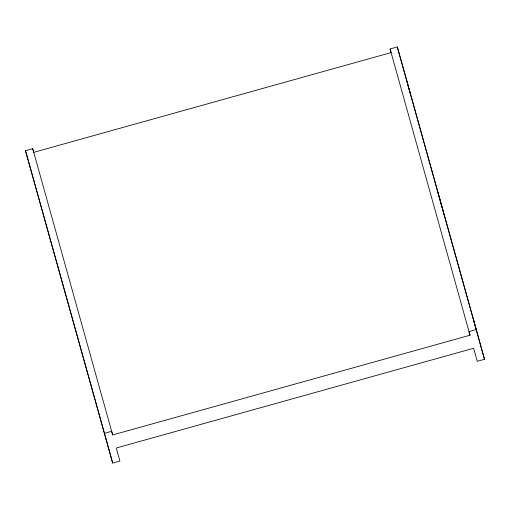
<?xml version="1.0" encoding="UTF-8"?>
<svg xmlns="http://www.w3.org/2000/svg" width="510" height="510" viewBox="0 0 510 510"><rect width="100%" height="100%" fill="white"/><g stroke="black" fill="none" stroke-linecap="round" stroke-linejoin="round"><path stroke-width="0.76" d="M473.178 318.61L484.5 359.282L477.271 361.297L473.656 348.26L116.293 447.997L119.914 461.034L112.684 463.054L25.5 150.718L32.729 148.703L112.678 434.953L470.035 335.217L469.028 331.576L476.257 329.562L397.315 46.945L390.086 48.966L391.1 52.6L33.736 152.343L32.729 148.703M112.684 463.054L104.442 433.334L111.671 431.313L112.678 434.953M484.5 359.282L397.315 46.945M390.086 48.966L470.035 335.217M25.5 150.718L104.442 433.334M441.003 203.407L444.363 215.539M437.943 192.448L441.303 204.58M406.712 80.656L410.078 92.788"/></g></svg>
